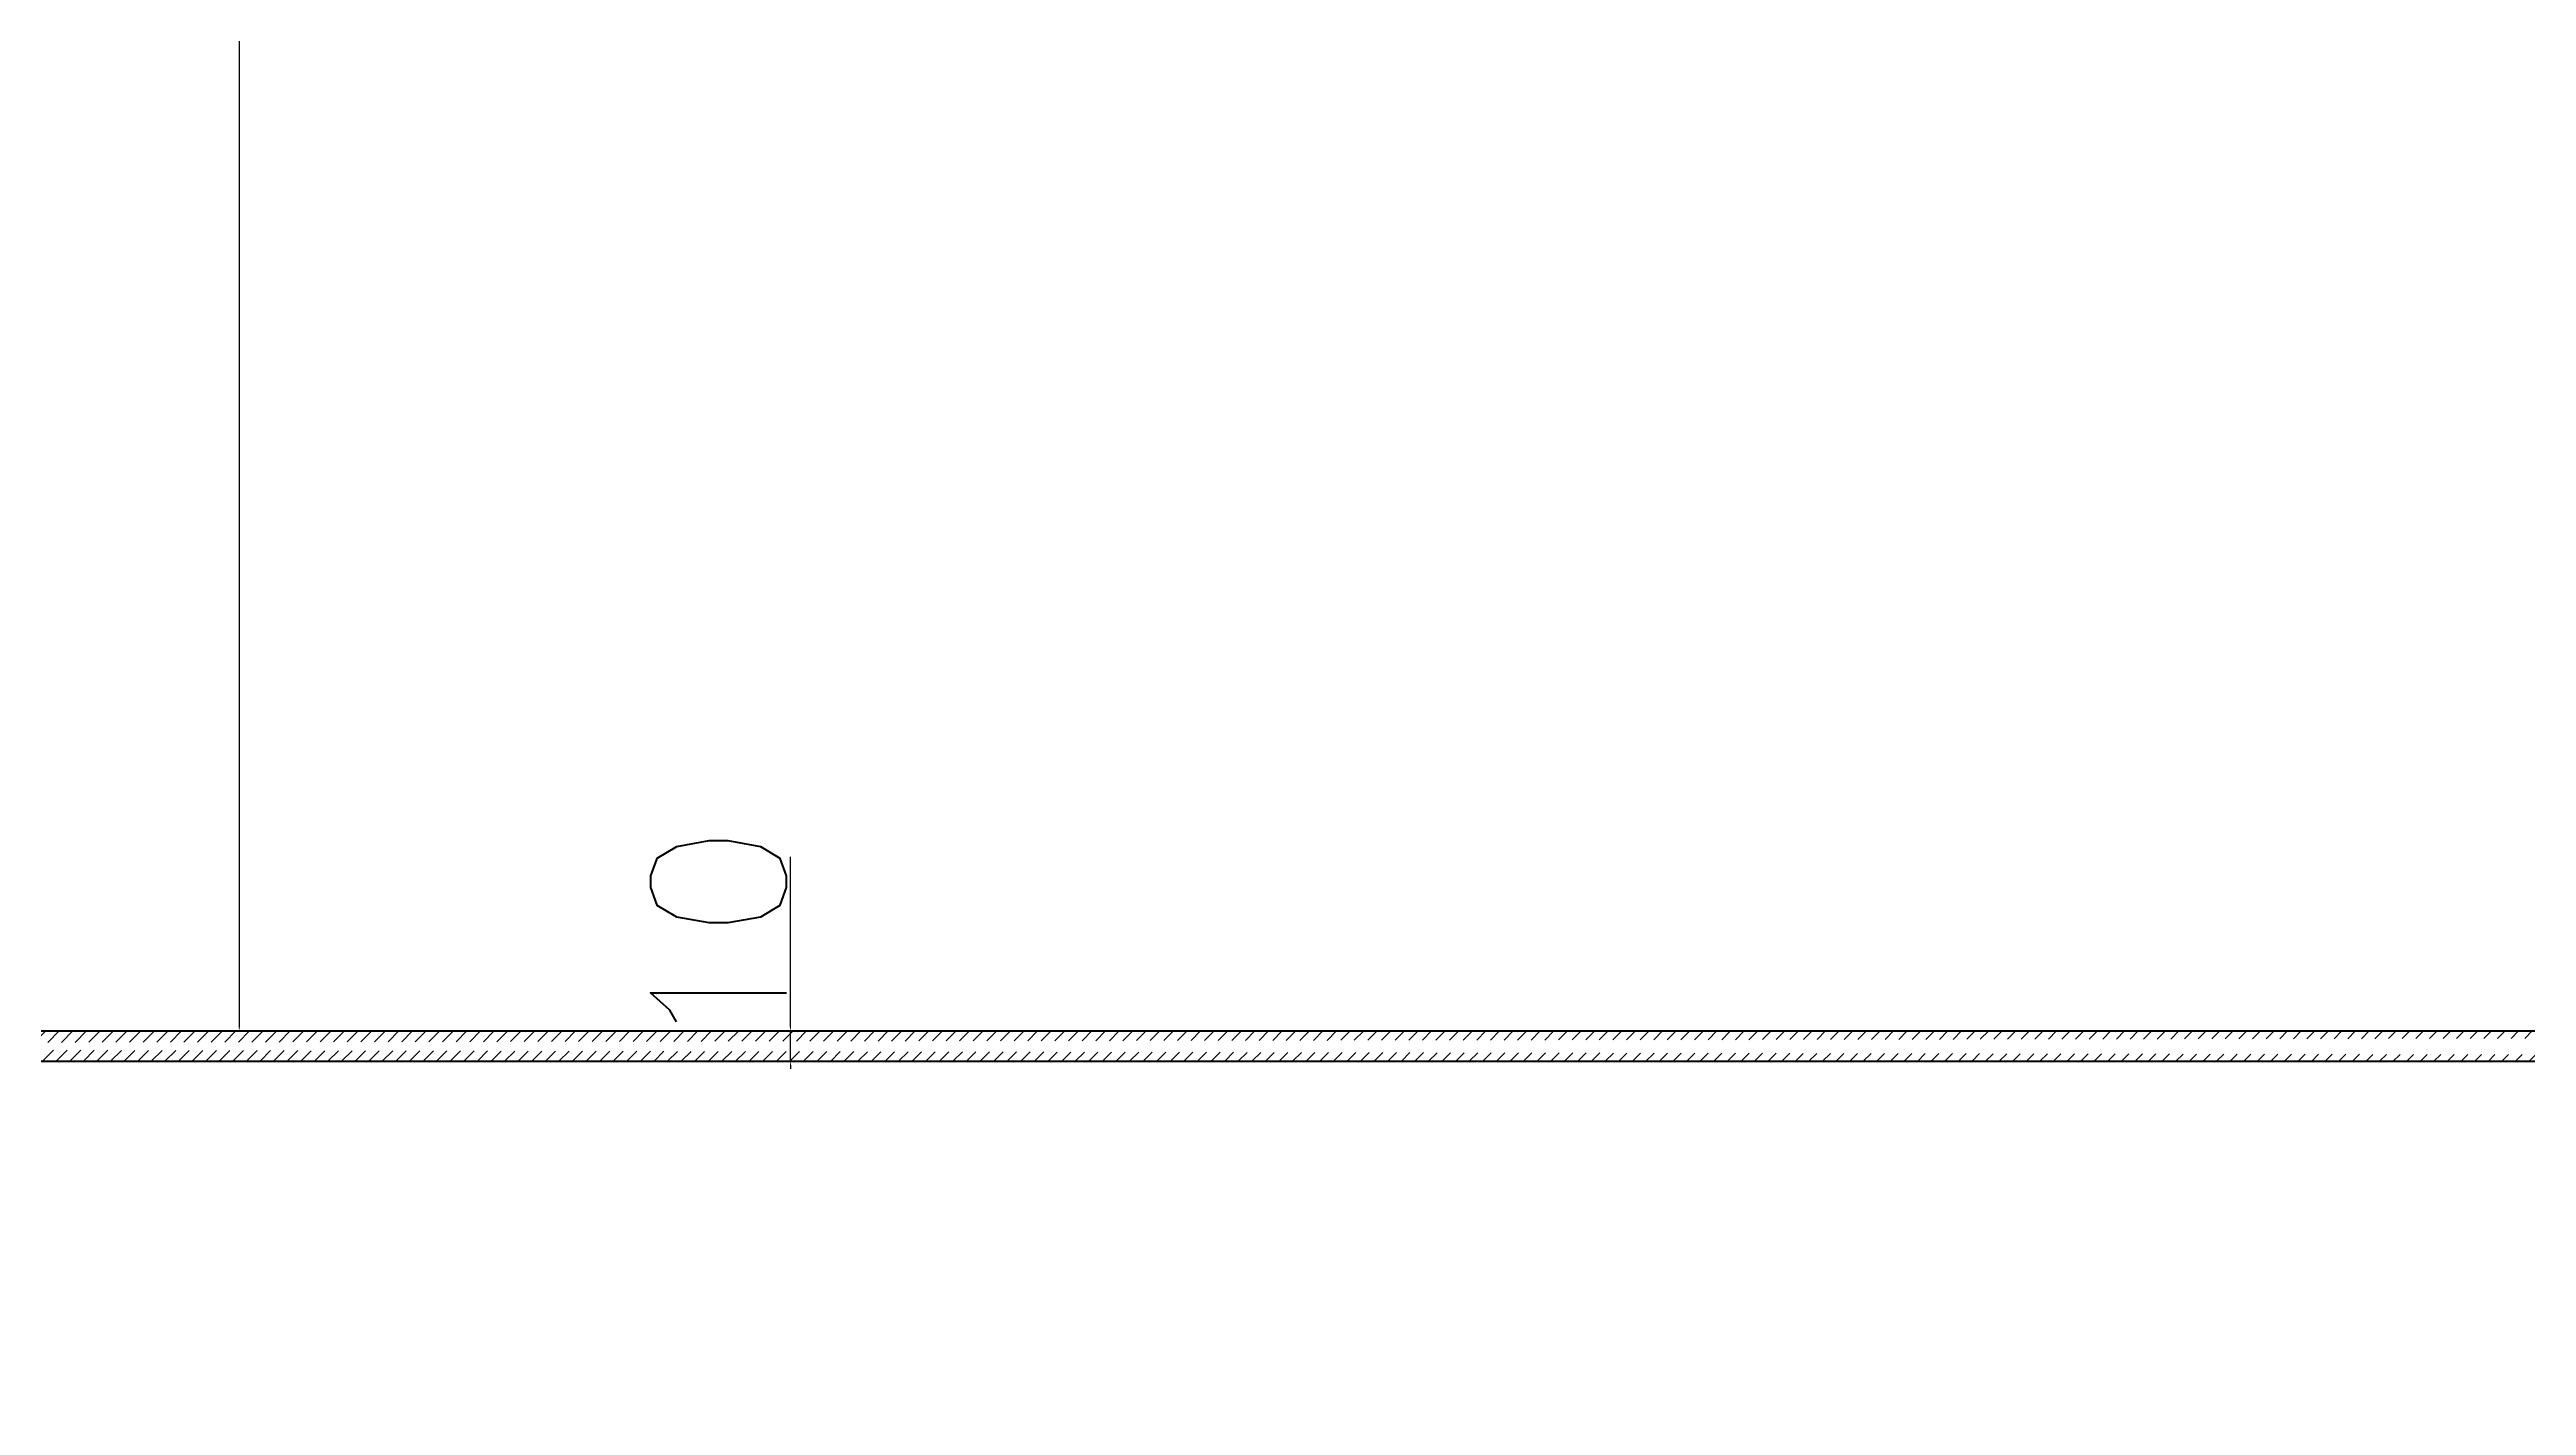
# Model space of a CAD drawing. Extents: x -11028 to 1475, y 2438 to 11279.
# Drawn here: x -4811 to -3992, y 7030 to 7478 of the extents above; entities that cross this region are included whole.
import ezdxf

# ---------------------------------------------------------------- set-up
doc = ezdxf.new("R2010")
doc.units = 0
doc.layers.get('DEFPOINTS').update_dxf_attribs({"linetype": 'CONTINUOUS', "lineweight": 13})
doc.layers.add('1粗实线', color=3, linetype='CONTINUOUS', lineweight=40)
doc.layers.add('2细实线', color=7, linetype='CONTINUOUS', lineweight=25)
doc.styles.add('ST3', font='txt.shx', dxfattribs={"height": 45, "bigfont": 'intecad.shx'})
doc.dimstyles.new('STANDARD$0', dxfattribs={"dimscale": 5, "dimtxt": 2.5, "dimasz": 2.5, "dimexe": 1.25, "dimexo": 0.625, "dimtad": 1, "dimdec": 4, "dimrnd": 1, "dimdsep": 46, "dimlunit": 6, "dimtxsty": 'Standard', "dimcen": -2.5, "dimadec": 0, "dimazin": 0, "dimtfac": 1, "dimtdec": 4, "dimtmove": 0, "dimatfit": 1, "dimfxl": 0, "dimtolj": 1, "dimtzin": 0, "dimarcsym": 0})

# ---------------------------------------------------------------- blocks, each defined once
blk = doc.blocks.new('*D22')
at = {"layer": '2细实线', "color": 7, "lineweight": -2}
for p, q in [((-4365.72, 9953.9), (-4749.58, 9953.9)), ((-4748.33, 9952.65), (-4748.33, 7155.15)), ((-4500.72, 7153.9), (-4749.58, 7153.9))]:
    blk.add_line(p, q, dxfattribs=at)
at = {"layer": '2细实线', "color": 7}
for points in [[(-4748.54, 9952.65), (-4748.12, 9952.65), (-4748.33, 9953.9)], [(-4748.54, 7155.15), (-4748.12, 7155.15), (-4748.33, 7153.9)]]:
    blk.add_solid(points, dxfattribs=at)
at = {"layer": 'DEFPOINTS', "color": 0}
for p in [(-4365.72, 9953.9), (-4748.33, 7153.9), (-4500.72, 7153.9)]:
    blk.add_point(p, dxfattribs=at)
at = {"layer": '2细实线', "color": 7, "insert": (-4772.08, 8553.9), "char_height": 45, "attachment_point": 5, "rotation": 90, "style": 'ST3'}
blk.add_mtext('\\A1;%%C2800', dxfattribs=at)
blk = doc.blocks.new('*D91')
at = {"layer": '2细实线', "color": 7, "linetype": 'ByBlock', "lineweight": -2}
for p, q in [((-4566.19, 7155.15), (-4566.19, 7211.4)), ((-4566.19, 7153.9), (-4567.44, 7153.9)), ((-4566.19, 7143.9), (-4566.19, 7153.9)), ((-4566.19, 7143.9), (-4567.44, 7143.9)), ((-4566.19, 7142.65), (-4566.19, 7141.4))]:
    blk.add_line(p, q, dxfattribs=at)
at = {"layer": '2细实线', "color": 7, "linetype": 'ByBlock'}
for points in [[(-4566.4, 7155.15), (-4565.98, 7155.15), (-4566.19, 7153.9)], [(-4566.4, 7142.65), (-4565.98, 7142.65), (-4566.19, 7143.9)]]:
    blk.add_solid(points, dxfattribs=at)
at = {"layer": 'DEFPOINTS', "color": 0, "linetype": 'ByBlock'}
for p in [(-4566.19, 7153.9), (-4566.19, 7153.9), (-4566.19, 7143.9)]:
    blk.add_point(p, dxfattribs=at)
at = {"layer": '2细实线', "color": 7, "linetype": 'ByBlock', "insert": (-4589.94, 7183.9), "char_height": 45, "attachment_point": 5, "rotation": 90, "style": 'ST3'}
blk.add_mtext('\\A1;10', dxfattribs=at)
blk = doc.blocks.new('*D93')
at = {"layer": '2细实线', "color": 7, "linetype": 'ByBlock', "lineweight": -2}
for p, q in [((-10383.69, 8553.91), (-10383.69, 6352.51)), ((-1683.69, 8553.91), (-1683.69, 6352.51)), ((-10382.44, 6353.76), (-1684.94, 6353.76))]:
    blk.add_line(p, q, dxfattribs=at)
at = {"layer": '2细实线', "color": 7, "linetype": 'ByBlock'}
for points in [[(-10382.44, 6353.97), (-10382.44, 6353.55), (-10383.69, 6353.76)], [(-1684.94, 6353.97), (-1684.94, 6353.55), (-1683.69, 6353.76)]]:
    blk.add_solid(points, dxfattribs=at)
at = {"layer": 'DEFPOINTS', "color": 0, "linetype": 'ByBlock'}
for p in [(-10383.69, 8553.91), (-1683.69, 8553.91), (-1683.69, 6353.76)]:
    blk.add_point(p, dxfattribs=at)
at = {"layer": '2细实线', "color": 7, "linetype": 'ByBlock', "insert": (-6033.69, 6377.51), "char_height": 45, "attachment_point": 5, "style": 'ST3'}
blk.add_mtext('\\A1;~8700', dxfattribs=at)

msp = doc.modelspace()

# ---------------------------------------------------------------- hatches: boundary and pattern name
at = {"layer": '2细实线', "linetype": 'ByBlock'}
h = msp.add_hatch(dxfattribs=at)
h.set_pattern_fill('ANSI31', color=256, style=0)
edge = h.paths.add_edge_path()
edge.add_line((-8723.68648, 7143.90449), (-2771.75099, 7143.90449))
edge.add_line((-8385.33607, 7153.90449), (-2433.68648, 7153.90449))

# ---------------------------------------------------------------- linework, layer by layer
at = {"layer": '1粗实线', "linetype": 'ByBlock'}
for p, q in [((-8385.33607, 7153.90449), (-2433.68648, 7153.90449)), ((-8723.68648, 7143.90449), (-2771.75099, 7143.90449))]:
    msp.add_line(p, q, dxfattribs=at)

# ---------------------------------------------------------------- dimensions: what is measured, and where the dimension line sits
at = {"layer": '2细实线'}
dim = msp.add_linear_dim(base=(-4748.32795, 7153.90449), p1=(-4365.72014, 9953.90449), p2=(-4500.72014, 7153.90449), angle=270, text='%%C2800', dimstyle='STANDARD$0', override={"dimtxt": 0.5, "dimasz": 0.25, "dimexe": 0.25, "dimexo": 0, "dimgap": 0.25, "dimrnd": 0.0005, "dimtxsty": 'ST3', "dimcen": 2.5, "dimclrd": 7, "dimclre": 7, "dimclrt": 7}, dxfattribs=at)
dim.commit()
dim.dimension.update_dxf_attribs({"geometry": '*D22', "text_midpoint": (-4772.07795, 8553.90449)})
at = {"layer": '2细实线', "linetype": 'ByBlock'}
dim = msp.add_linear_dim(base=(-1683.68657, 6353.7598), p1=(-10383.68638, 8553.90584), p2=(-1683.68657, 8553.90584), text='~8700', dimstyle='STANDARD$0', override={"dimtxt": 0.5, "dimasz": 0.25, "dimexe": 0.25, "dimexo": 0, "dimgap": 0.25, "dimrnd": 0.0005, "dimtxsty": 'ST3', "dimcen": 2.5, "dimclrd": 7, "dimclre": 7, "dimclrt": 7}, dxfattribs=at)
dim.commit()
dim.dimension.update_dxf_attribs({"geometry": '*D93', "text_midpoint": (-6033.68648, 6377.5098)})
dim = msp.add_aligned_dim(p1=(-4566.19236, 7143.90449), p2=(-4566.19236, 7153.90449), distance=0, text='10', dimstyle='STANDARD$0', override={"dimtxt": 0.5, "dimasz": 0.25, "dimexe": 0.25, "dimexo": 0, "dimgap": 0.25, "dimrnd": 0.0005, "dimtxsty": 'ST3', "dimcen": 2.5, "dimclrd": 7, "dimclre": 7, "dimclrt": 7}, dxfattribs=at)
dim.commit()
dim.dimension.update_dxf_attribs({"geometry": '*D91', "text_midpoint": (-4589.94236, 7183.90449)})

doc.saveas('drawing.dxf')
